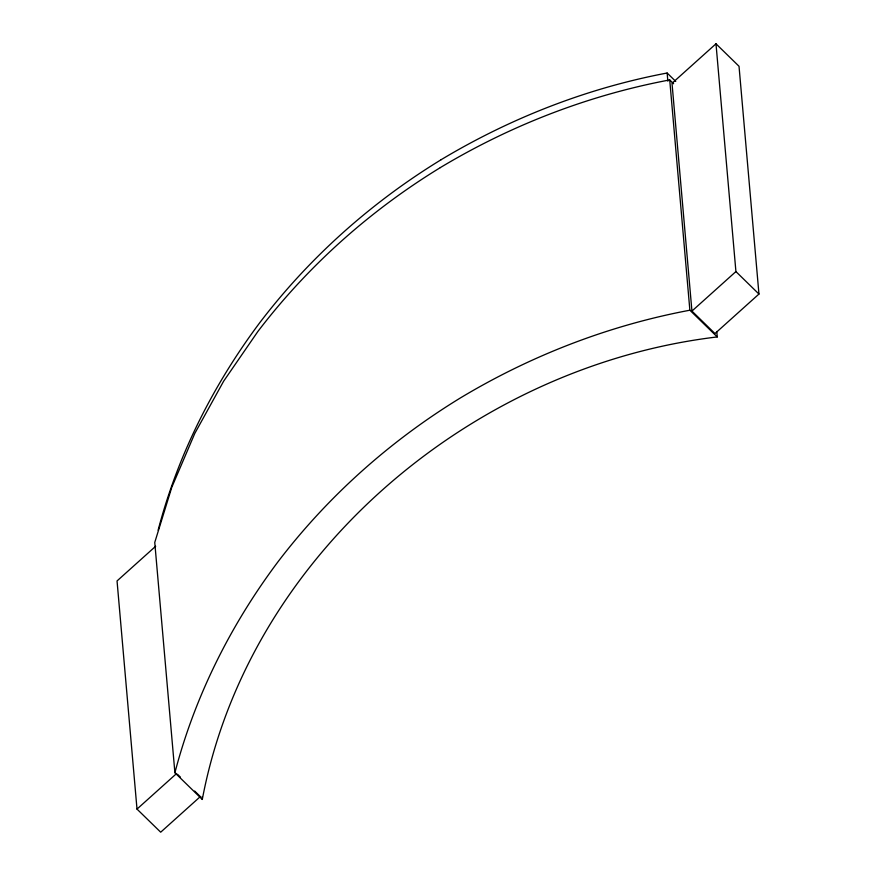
<?xml version="1.0" encoding="UTF-8"?>
<svg xmlns="http://www.w3.org/2000/svg" width="876" height="876" viewBox="0 0 876 876"><rect width="100%" height="100%" fill="white"/><g stroke="black" fill="none" stroke-linecap="round" stroke-linejoin="round"><path stroke-width="1.31" d="M440.332 167.612A671.717 627.939 -5 0 0 257.851 331.511L223.632 381.202L194.844 433.324L171.795 487.275L154.756 542.452L174.904 772.742L202.29 799.46C248.653 554.158 473.226 365.971 717.258 336.931L716.776 331.489M158.118 530.199C177.806 454.94 213.437 384.608 259.964 322.434A667.085 623.602 -5 0 1 441.197 159.673M174.904 772.742C194.811 696.365 230.706 624.862 277.988 561.79A671.717 627.939 -5 0 1 460.48 397.89C531.097 355.47 608.875 325.423 689.872 310.214L717.258 336.931M155.687 546.241L117.045 580.941L137.006 809.095L160.691 832.2L200.341 796.591L194.658 791.039M715.988 43.8L672.012 83.297L691.93 311.079L714.969 333.559L758.955 294.051L739.026 66.28L715.988 43.8L735.917 271.571L758.955 294.051M137.006 809.095L176.656 773.475M691.93 311.079L735.917 271.571M441.186 159.662C510.796 117.931 587.336 88.06 667.14 73.015L675.746 81.413M440.321 167.601C510.949 125.191 588.727 95.134 669.724 79.924L673.633 83.746M177.609 774.406L180.445 777.176M669.724 79.924L689.872 310.214M667.14 73.015L667.851 81.183M202.049 796.744L202.29 799.46"/></g></svg>
